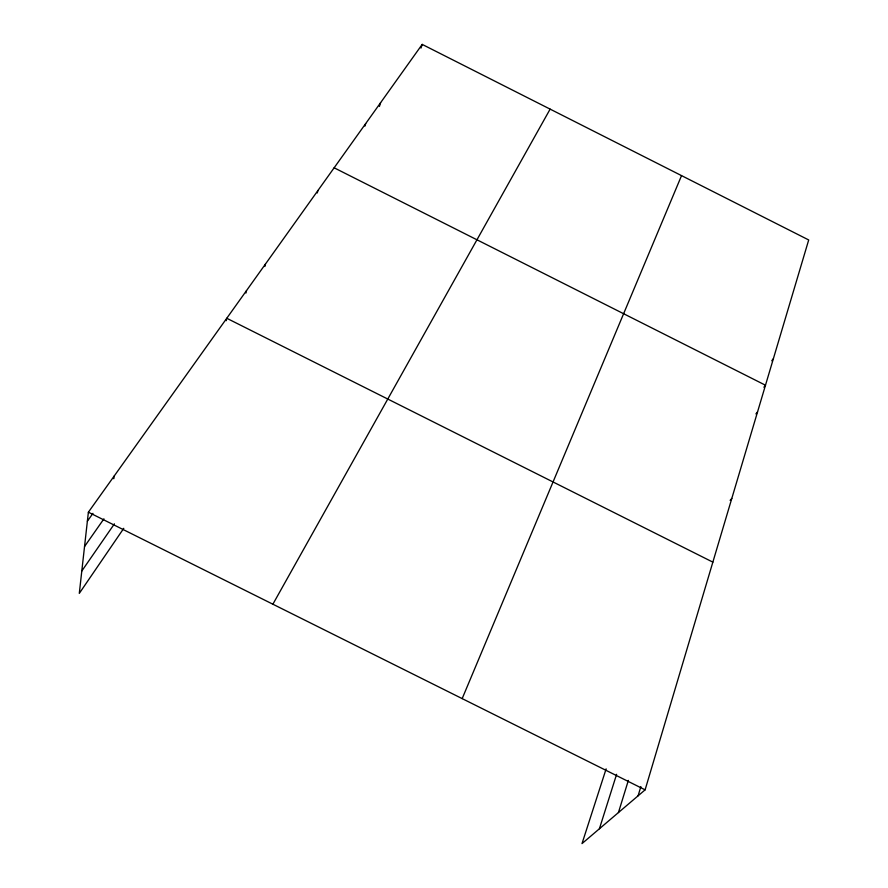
<?xml version="1.0" encoding="UTF-8"?>
<svg xmlns="http://www.w3.org/2000/svg" width="888" height="888" viewBox="0 0 888 888"><rect width="100%" height="100%" fill="white"/><g stroke="black" fill="none" stroke-linecap="round" stroke-linejoin="round"><path stroke-width="1.33" d="M606.127 768.864L582.006 843.6L645.11 789.843L808.702 239.96L422.2 44.4L88.378 512.198L79.298 593.384L123.776 528.305M113.797 478.71L114.152 476.079M226.218 320.701L226.773 318.27L712.853 562.137M245.921 293.051L246.509 290.609M264.835 266.522L265.445 264.058M317.249 192.974L317.948 190.498M638.095 795.815L640.859 786.613M364.913 126.096L365.667 123.621M618.437 812.564L628.36 780.385M379.42 106.449L380.575 102.731M599.4 828.782L616.605 774.314M420.99 48.096L422.2 44.4M462.171 698.612L681.54 175.624M272.882 604.217L550.127 109.124M81.796 571.017L114.408 523.853M84.538 546.531L103.929 518.836M87.368 521.223L92.951 513.364M771.761 360.772L773.37 358.741M763.869 387.235L765.489 385.226L334.143 167.799M755.91 413.908L757.542 411.921M730.136 500.355L731.801 498.434M88.378 512.198L645.11 789.843"/></g></svg>
